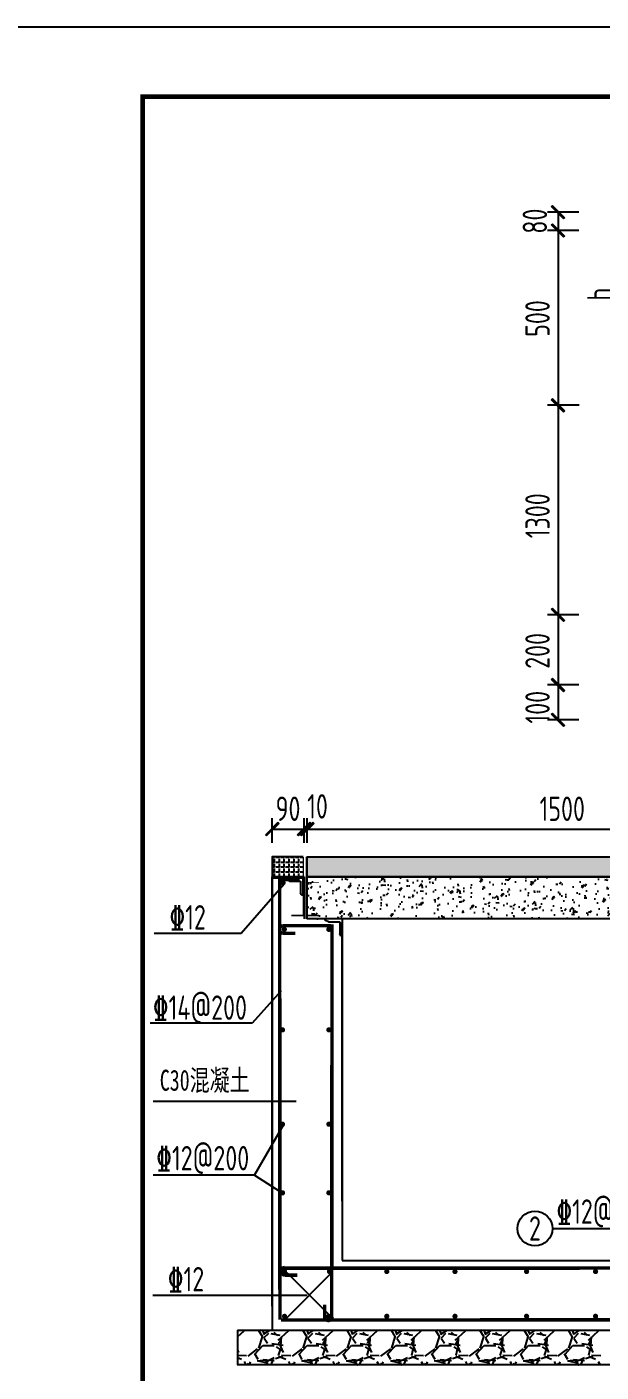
# Model space of a CAD drawing. Extents: x 2969 to 3809, y -1283 to -33.
# Drawn here: x 3397.9 to 3480.2, y -540.2 to -347.2 of the extents above; entities that cross this region are included whole.
import ezdxf
from ezdxf.enums import TextEntityAlignment as Align

# ---------------------------------------------------------------- set-up
doc = ezdxf.new("R2010")
doc.units = 0
doc.header["$LTSCALE"] = 10
for name, color, linetype in [('0-TK', 7, 'Continuous'), ('图层 1', 7, 'Continuous'), ('填充', 8, 'Continuous'), ('尺寸标注', 1, 'Continuous'), ('文字', 3, 'Continuous'), ('标注引线', 3, 'Continuous'), ('轮廓', 7, 'Continuous'), ('钢筋', 4, 'Continuous')]:
    doc.layers.add(name, color=color, linetype=linetype)
doc.styles.add('GJ', font='tssdeng.shx', dxfattribs={"width": 0.75, "bigfont": 'hztxt.shx'})
doc.styles.add('HZTXT', font='仿宋_GB2312_0.ttf', dxfattribs={"width": 0.6, "height": 1.25})

# ---------------------------------------------------------------- blocks, each defined once
blk = doc.blocks.new('K-建筑标记')
at = {"lineweight": 5}
blk.add_hatch(color=256, dxfattribs=at).paths.add_polyline_path([(0.97, 0.8), (0.8, 0.97), (-0.97, -0.8), (-0.8, -0.97)])
blk.add_lwpolyline([(-0.8, -0.97), (-0.97, -0.8), (0.8, 0.97), (0.97, 0.8)], close=True, dxfattribs=at)
blk.add_lwpolyline([(0.09, -0.09), (-0.09, 0.09)], dxfattribs=at)

msp = doc.modelspace()

# ---------------------------------------------------------------- hatches: boundary and pattern name
at = {"layer": '填充'}
h = msp.add_hatch(dxfattribs=at)
h.set_pattern_fill('ANGLE', color=256, scale=0.1, style=0)
h.set_pattern_definition([(180, (238101.4411, -64909.9971), (-3e-12, 0.6985), [0.508, -0.1905]), (90, (238101.4411, -64909.9971), (0.6985, 3e-12), [0.508, -0.1905])])
h.paths.add_polyline_path([(3437.492, -469.305), (3437.492, -466.297), (3433.028, -466.297), (3433.028, -469.305)])
h = msp.add_hatch(dxfattribs=at)
h.set_pattern_fill('ANGLE', color=256, scale=0.1, style=0)
h.set_pattern_definition([(0, (-231478.0466, -64220.592), (0, 0.6985), [0.508, -0.1905]), (90, (-231478.0466, -64220.592), (-0.6985, 4e-17), [0.508, -0.1905])])
h.paths.add_polyline_path([(3438.03, -469.171), (3513.122, -469.171), (3513.122, -466.297), (3438.03, -466.297)])
h = msp.add_hatch(dxfattribs=at)
h.set_pattern_fill('AR-CONC', color=256, scale=0.02, style=0)
h.set_pattern_definition([(50, (-231478.0466, -64220.592), (3.64369338, -0.31878171), [0.381, -4.191]), (355, (-231478.0466, -64220.592), (-0.70485652, 3.82113286), [0.3048, -3.3528]), (100.451, (-231477.743, -64220.6185), (2.938850033, 3.502333756), [0.3238, -3.5618]), (46.1842, (-231478.0466, -64219.576), (5.42158082, -0.84084656), [0.5715, -6.2865]), (96.6356, (-231477.595, -64219.646), (4.74808469, 4.94851112), [0.4857, -5.3427]), (351.184, (-231478.0466, -64219.576), (4.74809212, 4.94850236), [0.4572, -5.0292]), (21, (-231477.5386, -64219.83), (3.032297597, -2.04531037), [0.381, -4.191]), (326, (-231477.5386, -64219.83), (1.236040567, 3.68375932), [0.3048, -3.3528]), (71.4514, (-231477.286, -64220.0004), (4.268329815, 1.638457154), [0.3238, -3.5618]), (37.5, (-231478.0466, -64220.592), (0.061772065, 1.6911007775), [0, -3.31216, 0, -3.4036, 0, -3.3655]), (7.5, (-231478.0466, -64220.592), (1.33639325, 2.003611496), [0, -1.94056, 0, -3.23596, 0, -1.2827]), (327.5, (-231479.1794, -64220.592), (2.711811903, -0.11457488), [0, -1.27, 0, -3.9624, 0, -5.2578]), (317.5, (-231479.6874, -64220.592), (2.962583628, 0.50852982), [0, -1.651, 0, -2.63144, 0, -3.7338])])
h.paths.add_polyline_path([(3513.122, -475.181), (3513.122, -469.171), (3438.03, -469.171), (3438.03, -475.181)])
at = {"layer": '钢筋'}
for points in [[(3434.226, -470.028, 1), (3434.975, -470.028, 1)], [(3434.409, -476.693, 1), (3435.158, -476.693, 1)], [(3440.791, -476.693, 1), (3441.54, -476.693, 1)], [(3434.148, -491.104, 1), (3434.897, -491.104, 1)], [(3440.789, -491.104, 1), (3441.538, -491.104, 1)], [(3434.148, -504.637, 1), (3434.897, -504.637, 1)], [(3440.789, -504.637, 1), (3441.538, -504.637, 1)], [(3434.148, -514.478, 1), (3434.897, -514.478, 1)], [(3440.789, -514.478, 1), (3441.538, -514.478, 1)], [(3434.437, -525.777, 1), (3435.185, -525.777, 1)], [(3440.889, -525.774, 1), (3441.638, -525.774, 1)], [(3449.098, -525.774, 1), (3449.847, -525.774, 1)], [(3458.886, -525.774, 1), (3459.635, -525.774, 1)], [(3469.159, -525.774, 1), (3469.908, -525.774, 1)], [(3479.054, -525.774, 1), (3479.802, -525.774, 1)], [(3434.437, -532.192, 1), (3435.185, -532.192, 1)], [(3440.765, -532.204, 1), (3441.513, -532.204, 1)], [(3449.098, -532.189, 1), (3449.847, -532.189, 1)], [(3458.886, -532.189, 1), (3459.635, -532.189, 1)], [(3469.159, -532.189, 1), (3469.908, -532.189, 1)], [(3479.054, -532.189, 1), (3479.802, -532.189, 1)]]:
    msp.add_hatch(color=256, dxfattribs=at).paths.add_polyline_path(points)

# ---------------------------------------------------------------- linework, layer by layer
at = {"linetype": 'Continuous', "const_width": 0.7}
msp.add_lwpolyline([(3414.454, -357.239), (3799.454, -357.239), (3799.454, -634.239), (3414.454, -634.239)], close=True, dxfattribs=at)
at = {"layer": '0-TK'}
msp.add_lwpolyline([(3389.454, -347.239), (3809.454, -347.239), (3809.454, -644.239), (3389.454, -644.239)], close=True, dxfattribs=at)
at = {"layer": '图层 1', "color": 1}
for points, const_width in [([(3437.492, -466.297), (3437.492, -474.703)], 0.2), ([(3438.059, -466.297), (3438.059, -474.703)], 0.2), ([(3438.059, -469.951), (3439.777, -469.951)], 0.1), ([(3437.492, -474.703), (3435.774, -474.703)], 0.2), ([(3438.059, -474.703), (3439.777, -474.703)], 0.2)]:
    msp.add_lwpolyline(points, dxfattribs=dict(at, const_width=const_width))
at = {"layer": '填充'}
for points in [[(3428.97, -534.301), (3428.062, -535.154)], [(3431.693, -535.207), (3431.074, -534.184)], [(3431.351, -534.184), (3431.241, -534.248)], [(3431.64, -534.184), (3431.872, -534.809)], [(3431.807, -534.756), (3432.722, -534.184)], [(3435.335, -534.301), (3433.854, -535.661)], [(3438.059, -535.207), (3437.44, -534.184)], [(3437.66, -534.184), (3437.607, -534.248)], [(3438.005, -534.184), (3438.226, -534.809)], [(3438.173, -534.756), (3439.023, -534.184)], [(3441.693, -534.301), (3440.22, -535.661)], [(3444.371, -535.207), (3443.794, -534.184)], [(3444.025, -534.184), (3443.972, -534.248)], [(3444.314, -534.184), (3444.538, -534.809)], [(3444.538, -534.756), (3445.389, -534.184)], [(3448.059, -534.301), (3446.585, -535.661)], [(3450.726, -535.207), (3450.16, -534.184)], [(3450.391, -534.184), (3450.274, -534.248)], [(3450.672, -534.184), (3450.904, -534.809)], [(3450.847, -534.756), (3451.755, -534.184)], [(3454.368, -534.301), (3452.951, -535.661)], [(3457.091, -535.207), (3456.472, -534.184)], [(3456.75, -534.184), (3456.639, -534.248)], [(3457.038, -534.184), (3457.27, -534.809)], [(3457.213, -534.756), (3458.121, -534.184)], [(3460.734, -534.301), (3459.253, -535.661)], [(3463.457, -535.207), (3462.838, -534.184)], [(3463.115, -534.184), (3463.005, -534.248)], [(3463.404, -534.184), (3463.624, -534.809)], [(3463.567, -534.756), (3464.479, -534.184)], [(3467.1, -534.301), (3465.618, -535.661)], [(3469.823, -535.207), (3469.192, -534.184)], [(3469.424, -534.184), (3469.371, -534.248)], [(3469.713, -534.184), (3469.99, -534.809)], [(3469.933, -534.756), (3470.787, -534.184)], [(3473.454, -534.301), (3471.984, -535.661)], [(3476.135, -535.207), (3475.558, -534.184)], [(3475.79, -534.184), (3475.736, -534.248)], [(3476.067, -534.184), (3476.299, -534.809)], [(3476.299, -534.756), (3477.153, -534.184)], [(3479.82, -534.301), (3478.35, -535.661)], [(3428.062, -536.344), (3428.229, -536.344)], [(3430.565, -537.647), (3431.693, -536.4)], [(3431.131, -536.742), (3431.64, -535.154)], [(3431.693, -536.4), (3433.345, -536.4)], [(3432.491, -534.646), (3431.807, -535.32)], [(3431.872, -535.32), (3432.38, -536.06)], [(3434.196, -534.923), (3432.889, -534.699)], [(3433, -536.113), (3434.595, -536.344)], [(3433.854, -534.976), (3433.345, -534.524)], [(3433.964, -536.113), (3434.306, -535.551)], [(3434.086, -536.169), (3434.595, -537.363)], [(3434.306, -535.154), (3434.253, -536.457)], [(3434.253, -535.661), (3434.253, -535.32)], [(3436.919, -537.647), (3438.059, -536.4)], [(3437.497, -536.742), (3438.005, -535.154)], [(3438.059, -536.4), (3439.711, -536.4)], [(3438.803, -534.646), (3438.173, -535.32)], [(3438.173, -535.32), (3438.682, -536.06)], [(3440.562, -534.923), (3439.255, -534.699)], [(3439.365, -536.113), (3440.96, -536.344)], [(3440.22, -534.923), (3439.711, -534.524)], [(3440.33, -536.113), (3440.672, -535.551)], [(3440.451, -536.169), (3440.96, -537.363)], [(3440.672, -535.154), (3440.619, -536.457)], [(3440.619, -535.661), (3440.619, -535.32)], [(3443.285, -537.647), (3444.424, -536.4)], [(3443.851, -536.742), (3444.371, -535.154)], [(3444.424, -536.4), (3446.076, -536.4)], [(3445.169, -534.646), (3444.538, -535.32)], [(3444.538, -535.32), (3445.047, -536.06)], [(3446.863, -534.923), (3445.621, -534.699)], [(3445.678, -536.113), (3447.262, -536.344)], [(3446.585, -534.923), (3446.076, -534.524)], [(3446.696, -536.113), (3446.984, -535.551)], [(3446.753, -536.169), (3447.262, -537.363)], [(3447.037, -535.154), (3446.984, -536.457)], [(3446.984, -535.661), (3446.984, -535.32)], [(3449.597, -537.647), (3450.79, -536.4)], [(3450.217, -536.742), (3450.672, -535.154)], [(3450.79, -536.4), (3452.431, -536.4)], [(3451.523, -534.646), (3450.904, -535.32)], [(3450.904, -535.32), (3451.413, -536.06)], [(3453.229, -534.923), (3451.979, -534.699)], [(3452.043, -536.113), (3453.627, -536.344)], [(3452.894, -534.923), (3452.374, -534.524)], [(3453.061, -536.169), (3453.35, -535.551)], [(3453.118, -536.113), (3453.627, -537.363)], [(3453.35, -535.154), (3453.286, -536.457)], [(3453.286, -535.661), (3453.286, -535.32)], [(3455.963, -537.647), (3457.091, -536.4)], [(3456.526, -536.742), (3457.038, -535.154)], [(3457.091, -536.4), (3458.74, -536.4)], [(3457.889, -534.646), (3457.27, -535.32)], [(3457.27, -535.32), (3457.779, -536.06)], [(3459.594, -534.923), (3458.345, -534.699)], [(3458.398, -536.113), (3459.993, -536.344)], [(3459.253, -534.923), (3458.74, -534.524)], [(3459.37, -536.169), (3459.705, -535.551)], [(3459.484, -536.113), (3459.993, -537.363)], [(3459.705, -535.154), (3459.651, -536.457)], [(3459.651, -535.661), (3459.651, -535.32)], [(3462.318, -537.647), (3463.457, -536.4)], [(3462.891, -536.742), (3463.404, -535.154)], [(3463.457, -536.4), (3465.105, -536.4)], [(3464.255, -534.646), (3463.567, -535.32)], [(3463.624, -535.32), (3464.088, -536.06)], [(3465.96, -534.923), (3464.654, -534.699)], [(3464.764, -536.113), (3466.359, -536.344)], [(3465.618, -534.923), (3465.105, -534.524)], [(3465.728, -536.169), (3466.07, -535.551)], [(3465.85, -536.113), (3466.359, -537.363)], [(3466.07, -535.154), (3466.017, -536.457)], [(3466.017, -535.661), (3466.017, -535.32)], [(3468.683, -537.647), (3469.823, -536.4)], [(3469.257, -536.742), (3469.77, -535.154)], [(3469.823, -536.4), (3471.471, -536.4)], [(3470.563, -534.646), (3469.933, -535.32)], [(3469.933, -535.32), (3470.446, -536.06)], [(3472.326, -534.923), (3471.019, -534.699)], [(3471.129, -536.113), (3472.668, -536.344)], [(3471.984, -534.923), (3471.471, -534.524)], [(3472.094, -536.169), (3472.436, -535.551)], [(3472.151, -536.113), (3472.668, -537.363)], [(3472.436, -535.154), (3472.379, -536.457)], [(3472.379, -535.661), (3472.379, -535.32)], [(3475.049, -537.647), (3476.188, -536.4)], [(3475.615, -536.742), (3476.135, -535.154)], [(3476.188, -536.4), (3477.837, -536.4)], [(3476.922, -534.646), (3476.299, -535.32)], [(3476.299, -535.32), (3476.811, -536.06)], [(3478.627, -534.923), (3477.374, -534.699)], [(3477.438, -536.113), (3479.026, -536.344)], [(3478.293, -534.923), (3477.837, -534.524)], [(3478.46, -536.169), (3478.745, -535.604)], [(3478.513, -536.113), (3479.026, -537.363)], [(3478.802, -535.154), (3478.691, -536.457)], [(3478.691, -535.661), (3478.691, -535.32)], [(3428.062, -537.022), (3428.229, -537.363)], [(3428.062, -537.075), (3428.119, -537.14)], [(3428.062, -537.761), (3429.369, -537.814)], [(3428.062, -537.992), (3428.172, -537.928)], [(3428.062, -538.102), (3428.628, -538.325)], [(3429.593, -537.928), (3430.952, -536.855)], [(3431.017, -538.39), (3430.565, -537.594)], [(3433.345, -538.159), (3432.039, -538.841)], [(3432.889, -539.174), (3433.231, -538.325)], [(3433.512, -538.269), (3434.538, -537.928)], [(3433.63, -536.567), (3434.485, -537.14)], [(3434.196, -536.965), (3433.907, -537.814)], [(3433.964, -537.928), (3434.994, -538.325)], [(3434.363, -537.761), (3435.734, -537.814)], [(3435.958, -537.928), (3437.318, -536.855)], [(3437.318, -538.39), (3436.919, -537.594)], [(3439.711, -538.159), (3438.347, -538.841)], [(3439.198, -539.174), (3439.597, -538.325)], [(3439.878, -538.269), (3440.903, -537.928)], [(3439.996, -536.567), (3440.839, -537.14)], [(3440.562, -536.965), (3440.273, -537.814)], [(3440.33, -537.928), (3441.359, -538.325)], [(3440.729, -537.761), (3442.092, -537.814)], [(3442.267, -537.928), (3443.684, -536.855)], [(3443.684, -538.39), (3443.232, -537.594)], [(3446.076, -538.159), (3444.705, -538.841)], [(3445.556, -539.174), (3445.955, -538.325)], [(3446.24, -538.269), (3447.262, -537.928)], [(3446.354, -536.567), (3447.205, -537.14)], [(3446.863, -536.965), (3446.639, -537.814)], [(3446.696, -537.928), (3447.714, -538.325)], [(3447.094, -537.761), (3448.401, -537.814)], [(3448.633, -537.928), (3450.049, -536.855)], [(3450.049, -538.39), (3449.597, -537.594)], [(3452.431, -538.159), (3451.071, -538.841)], [(3451.922, -539.174), (3452.321, -538.325)], [(3452.606, -538.269), (3453.627, -537.928)], [(3452.72, -536.567), (3453.517, -537.14)], [(3453.229, -536.965), (3453.004, -537.814)], [(3453.004, -537.928), (3454.026, -538.325)], [(3453.46, -537.761), (3454.767, -537.814)], [(3454.987, -537.928), (3456.415, -536.855)], [(3456.415, -538.39), (3455.963, -537.594)], [(3458.74, -538.159), (3457.433, -538.841)], [(3458.288, -539.174), (3458.63, -538.325)], [(3458.918, -538.269), (3459.936, -537.928)], [(3459.085, -536.567), (3459.883, -537.14)], [(3459.594, -536.965), (3459.37, -537.814)], [(3459.37, -537.928), (3460.392, -538.325)], [(3459.769, -537.761), (3461.133, -537.814)], [(3461.353, -537.928), (3462.716, -536.855)], [(3462.781, -538.39), (3462.318, -537.594)], [(3465.105, -538.159), (3463.799, -538.841)], [(3464.654, -539.174), (3464.995, -538.325)], [(3465.273, -538.269), (3466.302, -537.928)], [(3465.394, -536.567), (3466.249, -537.14)], [(3465.96, -536.965), (3465.671, -537.814)], [(3465.728, -537.928), (3466.758, -538.325)], [(3466.127, -537.761), (3467.487, -537.814)], [(3467.719, -537.928), (3469.082, -536.855)], [(3469.082, -538.39), (3468.683, -537.594)], [(3471.471, -538.159), (3470.111, -538.841)], [(3470.962, -539.174), (3471.353, -538.325)], [(3471.638, -538.269), (3472.668, -537.928)], [(3471.752, -536.567), (3472.603, -537.14)], [(3472.326, -536.965), (3472.037, -537.814)], [(3472.094, -537.928), (3473.123, -538.325)], [(3472.493, -537.761), (3473.853, -537.814)], [(3474.031, -537.928), (3475.448, -536.855)], [(3475.448, -538.39), (3474.992, -537.594)], [(3477.837, -538.159), (3476.466, -538.841)], [(3477.32, -539.174), (3477.719, -538.325)], [(3478.004, -538.269), (3479.026, -537.928)], [(3478.118, -536.567), (3478.912, -537.14)], [(3478.627, -536.965), (3478.403, -537.814)], [(3478.46, -537.928), (3479.425, -538.325)], [(3478.859, -537.761), (3480.165, -537.814)], [(3428.062, -539.174), (3428.119, -539.174)], [(3429.027, -538.667), (3429.258, -539.174)], [(3429.71, -539.174), (3429.479, -538.951)], [(3429.767, -539.174), (3429.934, -538.72)], [(3432.149, -538.5), (3430.899, -538.61)], [(3432.38, -538.898), (3431.131, -538.61)], [(3433.345, -538.557), (3431.75, -538.443)], [(3433.345, -538.557), (3431.75, -538.443)], [(3432.437, -539.117), (3432.38, -538.841)], [(3432.548, -539.174), (3432.491, -539.174)], [(3432.722, -539.065), (3432.779, -539.174)], [(3435.392, -538.667), (3435.613, -539.174)], [(3436.068, -539.174), (3435.844, -538.951)], [(3436.133, -539.174), (3436.3, -538.72)], [(3438.457, -538.5), (3437.265, -538.61)], [(3438.746, -538.898), (3437.44, -538.61)], [(3439.711, -538.557), (3438.116, -538.443)], [(3439.711, -538.557), (3438.116, -538.443)], [(3438.803, -539.117), (3438.746, -538.841)], [(3438.913, -539.174), (3438.856, -539.174)], [(3439.08, -539.065), (3439.145, -539.174)], [(3441.758, -538.667), (3441.978, -539.174)], [(3442.434, -539.174), (3442.21, -538.951)], [(3442.434, -539.174), (3442.666, -538.72)], [(3444.823, -538.5), (3443.63, -538.61)], [(3445.1, -538.898), (3443.794, -538.61)], [(3446.076, -538.557), (3444.481, -538.443)], [(3446.076, -538.557), (3444.481, -538.443)], [(3445.169, -539.117), (3445.1, -538.841)], [(3445.222, -539.174), (3445.279, -539.174)], [(3445.389, -539.065), (3445.446, -539.174)], [(3448.059, -538.667), (3448.344, -539.174)], [(3448.8, -539.174), (3448.568, -538.951)], [(3448.8, -539.174), (3448.967, -538.72)], [(3451.189, -538.5), (3449.996, -538.61)], [(3451.413, -538.898), (3450.16, -538.61)], [(3452.431, -538.557), (3450.847, -538.443)], [(3452.431, -538.557), (3450.847, -538.443)], [(3451.523, -539.117), (3451.466, -538.841)], [(3451.58, -539.174), (3451.645, -539.174)], [(3451.755, -539.065), (3451.812, -539.174)], [(3454.425, -538.667), (3454.71, -539.174)], [(3455.166, -539.174), (3454.877, -538.951)], [(3455.166, -539.174), (3455.333, -538.72)], [(3457.547, -538.5), (3456.294, -538.61)], [(3457.779, -538.898), (3456.526, -538.61)], [(3458.74, -538.557), (3457.148, -538.443)], [(3458.74, -538.557), (3457.148, -538.443)], [(3457.832, -539.117), (3457.779, -538.841)], [(3457.946, -539.174), (3457.889, -539.174)], [(3458.121, -539.065), (3458.178, -539.174)], [(3460.791, -538.667), (3461.011, -539.174)], [(3461.467, -539.174), (3461.243, -538.951)], [(3461.531, -539.174), (3461.699, -538.72)], [(3463.856, -538.5), (3462.659, -538.61)], [(3464.145, -538.898), (3462.891, -538.61)], [(3465.105, -538.557), (3463.514, -538.443)], [(3465.105, -538.557), (3463.514, -538.443)], [(3464.198, -539.117), (3464.145, -538.841)], [(3464.312, -539.174), (3464.255, -539.174)], [(3464.479, -539.065), (3464.543, -539.174)], [(3467.157, -538.667), (3467.377, -539.174)], [(3467.833, -539.174), (3467.608, -538.951)], [(3467.833, -539.174), (3468.064, -538.72)], [(3470.222, -538.5), (3469.025, -538.61)], [(3470.499, -538.898), (3469.192, -538.61)], [(3471.471, -538.557), (3469.88, -538.443)], [(3471.471, -538.557), (3469.88, -538.443)], [(3470.563, -539.117), (3470.499, -538.841)], [(3470.677, -539.174), (3470.62, -539.174)], [(3470.844, -539.065), (3470.898, -539.174)], [(3473.511, -538.667), (3473.742, -539.174)], [(3474.198, -539.174), (3473.974, -538.951)], [(3474.198, -539.174), (3474.365, -538.72)], [(3476.587, -538.5), (3475.391, -538.61)], [(3476.865, -538.898), (3475.558, -538.61)], [(3477.837, -538.557), (3476.245, -538.443)], [(3477.837, -538.557), (3476.245, -538.443)], [(3476.922, -539.117), (3476.865, -538.841)], [(3476.986, -539.174), (3477.043, -539.174)], [(3477.153, -539.065), (3477.21, -539.174)], [(3479.82, -538.667), (3480.108, -539.174)]]:
    msp.add_lwpolyline(points, dxfattribs=at)
at = {"layer": '尺寸标注'}
for points in [[(3477.04, -373.818), (3472.554, -373.818)], [(3474.04, -373.818), (3474.04, -401.519)], [(3477.04, -376.434), (3472.554, -376.434)], [(3477.074, -401.519), (3472.554, -401.519)], [(3477.04, -401.519), (3472.554, -401.519)], [(3474.04, -401.519), (3474.04, -431.568)], [(3474.04, -401.519), (3474.066, -401.519)], [(3476.455, -431.568), (3472.554, -431.568)], [(3477.04, -431.568), (3472.554, -431.568)], [(3474.04, -431.568), (3474.066, -431.568)], [(3474.04, -431.568), (3474.04, -441.625)], [(3477.04, -441.625), (3472.554, -441.625)], [(3477.04, -441.625), (3472.554, -441.625)], [(3474.04, -441.625), (3474.066, -441.625)], [(3474.04, -441.625), (3474.04, -446.625)], [(3477.04, -446.625), (3472.554, -446.625)], [(3474.04, -446.625), (3474.066, -446.625)], [(3433.056, -464.297), (3433.056, -460.763)], [(3437.607, -464.297), (3437.607, -460.763)], [(3437.607, -464.297), (3437.607, -460.797)], [(3438.059, -464.297), (3438.059, -460.763)], [(3438.059, -464.297), (3438.059, -460.797)], [(3433.056, -462.297), (3437.607, -462.297)], [(3437.607, -462.297), (3437.66, -462.297)], [(3438.059, -462.297), (3513.122, -462.297)]]:
    msp.add_lwpolyline(points, dxfattribs=at)
at = {"layer": '标注引线'}
msp.add_lwpolyline([(3415.966, -501.336), (3436.467, -501.336)], dxfattribs=at)
at = {"layer": '轮廓'}
for points in [[(3437.492, -466.297), (3433.028, -466.297), (3433.028, -469.305), (3437.492, -469.305)], [(3433.056, -469.305), (3433, -469.305)], [(3433.056, -469.171), (3433.056, -534.184)], [(3437.607, -469.171), (3433.056, -469.171)], [(3433.056, -469.171), (3433.121, -469.171)], [(3437.607, -469.171), (3433.056, -469.171)], [(3433.056, -530.724), (3433.056, -469.171)], [(3433.056, -469.305), (3437.55, -469.305)], [(3437.55, -469.305), (3433.056, -469.305)], [(3437.44, -469.337), (3434.993, -469.337)], [(3434.994, -469.458), (3434.994, -469.337)], [(3437.497, -469.337), (3434.994, -469.337)], [(3435.051, -469.568), (3434.994, -469.458)], [(3435.503, -469.792), (3435.051, -469.568)], [(3435.503, -469.792), (3437.098, -469.792)], [(3437.098, -469.792), (3437.098, -471.437)], [(3437.55, -469.305), (3437.497, -469.305)], [(3437.497, -471.778), (3437.497, -469.337)], [(3437.607, -469.171), (3437.607, -475.181)], [(3438.03, -475.181), (3438.03, -469.171)], [(3438.059, -475.181), (3438.059, -469.171)], [(3438.059, -469.171), (3513.122, -469.171)], [(3438.059, -475.181), (3438.059, -469.171)], [(3438.059, -469.171), (3438.116, -469.171)], [(3438.059, -469.171), (3438.116, -469.171)], [(3437.265, -471.721), (3437.098, -471.437)], [(3437.318, -471.778), (3437.265, -471.721)], [(3437.497, -471.778), (3437.318, -471.778)], [(3513.122, -475.181), (3438.03, -475.181)], [(3440.619, -475.302), (3440.619, -475.181)], [(3440.672, -475.412), (3440.619, -475.302)], [(3441.128, -475.632), (3440.672, -475.412)], [(3441.128, -475.632), (3442.719, -475.632)], [(3442.719, -475.632), (3442.719, -477.28)], [(3443.065, -475.181), (3443.065, -524.198)], [(3443.065, -515.691), (3443.065, -475.7)], [(3442.886, -477.621), (3442.723, -477.28)], [(3442.943, -477.678), (3442.886, -477.621)], [(3443.065, -477.678), (3442.943, -477.678)], [(3443.065, -524.198), (3588.63, -524.198)], [(3428.062, -534.184), (3603.633, -534.184)], [(3428.062, -534.184), (3428.062, -539.174)], [(3603.633, -539.174), (3428.062, -539.174)]]:
    msp.add_lwpolyline(points, dxfattribs=at)
msp.add_lwpolyline([(3438.03, -466.297), (3513.122, -466.297), (3513.122, -469.171), (3438.03, -469.171)], close=True, dxfattribs=at)
at = {"layer": '钢筋'}
for points in [[(3434.762, -470.19), (3428.571, -477.28)], [(3428.571, -477.28), (3416.128, -477.28)], [(3434.306, -485.507), (3430.152, -490.157)], [(3430.152, -490.157), (3415.526, -490.157)], [(3430.49, -511.947), (3434.762, -504.569)], [(3430.49, -511.947), (3415.95, -511.947)], [(3430.49, -511.947), (3434.762, -514.668)], [(3473.233, -519.602), (3487.838, -519.602)], [(3473.233, -519.602), (3487.382, -519.602)], [(3441.579, -525.899), (3434.994, -532.535)], [(3435.161, -525.899), (3441.579, -532.368)], [(3438.059, -529.189), (3415.896, -529.189)]]:
    msp.add_lwpolyline(points, dxfattribs=at)
at = {"layer": '钢筋', "const_width": 0.5}
for points in [[(3434.149, -532.691), (3434.116, -469.546), (3436.975, -469.546)], [(3434.572, -476.16), (3441.486, -476.16)], [(3441.621, -475.961), (3441.579, -532.368)], [(3436.374, -477.253), (3434.572, -477.253)], [(3434.306, -525.283), (3597.362, -525.26)], [(3436.624, -526.283), (3434.821, -526.283)], [(3440.559, -530.516), (3440.559, -532.318)], [(3434.306, -532.714), (3597.362, -532.691)]]:
    msp.add_lwpolyline(points, dxfattribs=at)
for points in [[(3434.572, -476.16, 0.8676314), (3434.572, -477.253)], [(3434.821, -525.19, 0.8676314), (3434.821, -526.283)], [(3441.652, -532.318, -0.8676314), (3440.559, -532.318)]]:
    msp.add_lwpolyline(points, format="xyb", dxfattribs=at)
at = {"layer": '钢筋'}
msp.add_circle((3470.733, -519.602), 2.5, dxfattribs=at)

# ---------------------------------------------------------------- block references
at = {"layer": '尺寸标注', "rotation": 90}
for p in [(3474.04, -373.818), (3474.04, -376.434), (3474.04, -401.519), (3474.04, -431.568), (3474.04, -441.625), (3474.04, -446.625)]:
    msp.add_blockref('K-建筑标记', p, dxfattribs=at)
at = {"layer": '尺寸标注', "xscale": 1.017900000006193, "yscale": 1.017900000006193, "zscale": 1.017900000006193}
for p in [(3433.056, -462.297), (3437.607, -462.297), (3438.059, -462.297)]:
    msp.add_blockref('K-建筑标记', p, dxfattribs=at)

# ---------------------------------------------------------------- texts
at = {"layer": '尺寸标注', "style": 'GJ', "width": 0.75}
for s, p in [('80', (3472.468, -376.905)), ('h', (3481.723, -386.509)), ('500', (3472.85, -391.698)), ('1300', (3472.85, -420.581)), ('200', (3472.85, -439.318)), ('100', (3472.85, -447.165))]:
    msp.add_text(s, height=3.5, rotation=90, dxfattribs=at).set_placement(p)
for s, p in [('10', (3438.059, -460.797)), ('90', (3433.532, -461.138)), ('1500', (3471.395, -461.138))]:
    msp.add_text(s, height=3.5, dxfattribs=at).set_placement(p)
at = {"layer": '文字', "style": 'HZTXT', "width": 0.7}
msp.add_text('C30混凝土', height=3, dxfattribs=at).set_placement((3416.916, -499.83))
at = {"layer": '钢筋', "style": 'GJ', "width": 0.75}
for s, p in [('%%13212', (3418.308, -476.709)), ('%%13214@200', (3415.929, -489.666)), ('%%13212@200', (3416.415, -511.26)), ('%%13212@200', (3473.814, -518.915)), ('%%13212', (3418.077, -528.617))]:
    msp.add_text(s, height=3.5, dxfattribs=at).set_placement(p)
msp.add_text('2', height=3.5, dxfattribs=at).set_placement((3470.733, -519.602), align=Align.MIDDLE_CENTER)

doc.saveas('drawing.dxf')
